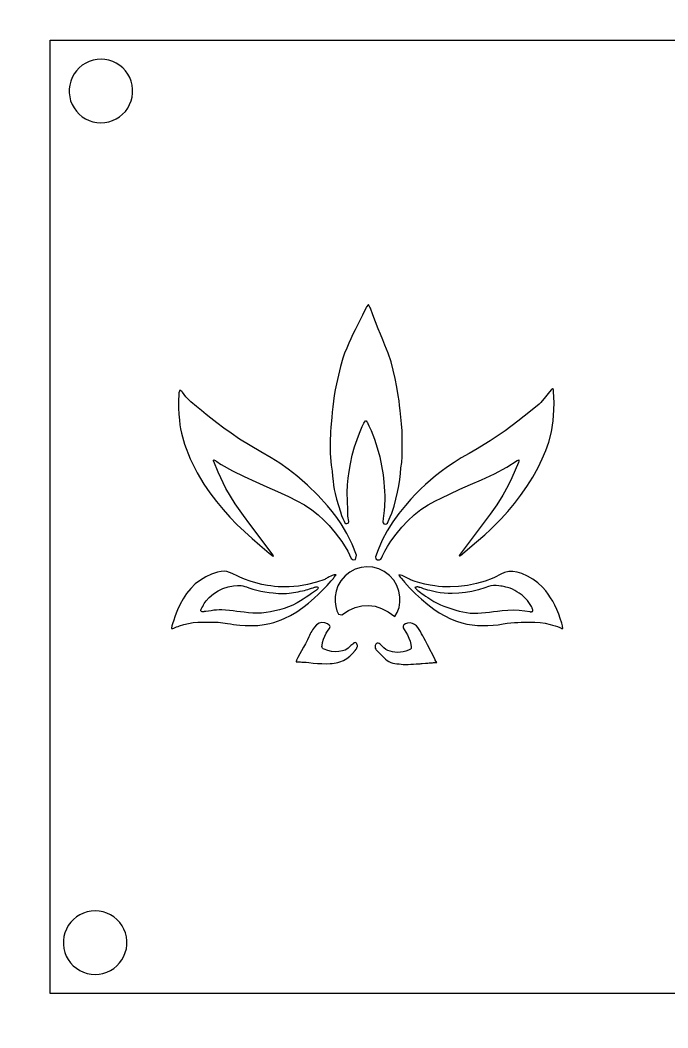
# Model space of a CAD drawing. Header units: inches. Extents: x 236662 to 497023, y -248575 to 81795.
# Drawn here: x 295424.9 to 295628.6, y -98542.1 to -98224.9 of the extents above; entities that cross this region are included whole.
import ezdxf

# ---------------------------------------------------------------- set-up
doc = ezdxf.new("R2010")
doc.units = ezdxf.units.IN
doc.header["$LTSCALE"] = 10
doc.header["$MEASUREMENT"] = 0
doc.layers.add('02. HP_BE TONG', color=1, linetype='Continuous', lineweight=35)
doc.layers.add('06. HP_THAY 1', color=134, linetype='Continuous', lineweight=15)
doc.layers.add('08. HP_DIM', color=118, linetype='Continuous')
doc.styles.add('text2', font='VHELVCN.TTF')
doc.dimstyles.new('AL-100', dxfattribs={"dimtxt": 220, "dimasz": 150, "dimexe": 150, "dimexo": 150, "dimgap": 80, "dimtad": 1, "dimdec": 0, "dimzin": 9, "dimtxsty": 'text2', "dimblk": 'ARCHTICK', "dimcen": 1, "dimdle": 150, "dimclrd": 256, "dimclre": 256, "dimclrt": 7, "dimadec": 0, "dimazin": 0, "dimtfac": 1, "dimtdec": 0, "dimtix": 1, "dimtmove": 2, "dimatfit": 3, "dimldrblk": 'ARCHTICK', "dimfxl": 1, "dimtolj": 1, "dimtzin": 0, "dimlwd": -1, "dimlwe": -1, "dimarcsym": 0})

# ---------------------------------------------------------------- blocks, each defined once
blk = doc.blocks.new('KHUNG TEN A-3')
at = {"layer": '02. HP_BE TONG', "color": 1, "const_width": 0.5}
blk.add_lwpolyline([(15, 5), (415, 5), (415, 292), (15, 292)], close=True, dxfattribs=at)
at = {"layer": '06. HP_THAY 1'}
blk.add_lwpolyline([(0, 297), (420, 297), (420, 0), (0, 0)], close=True, dxfattribs=at)
at = {"layer": 'Defpoints'}
blk.add_lwpolyline([(0, 0), (420, 0), (420, 297), (0, 297)], close=True, dxfattribs=at)
blk = doc.blocks.new('_ArchTick')
at = {"color": 0, "linetype": 'ByBlock', "const_width": 0.15}
blk.add_lwpolyline([(-0.5, -0.5), (0.5, 0.5)], dxfattribs=at)
blk = doc.blocks.new('*D258')
at = {"layer": '08. HP_DIM', "transparency": 16777216}
for p, q in [((296581.96, -100401.71), (296581.96, -97301.71)), ((294310.44, -97451.71), (296731.96, -97451.71)), ((296110.44, -100251.71), (296731.96, -100251.71))]:
    blk.add_line(p, q, dxfattribs=at)
at = {"layer": 'Defpoints', "color": 0, "transparency": 16777216}
for p in [(294160.44, -97451.71), (296581.96, -97451.71), (295960.44, -100251.71)]:
    blk.add_point(p, dxfattribs=at)
at = {"layer": '08. HP_DIM', "transparency": 16777216, "xscale": 150, "yscale": 150, "zscale": 150}
for p, rotation in [((296581.96, -97451.71), 90), ((296581.96, -100251.71), 270)]:
    blk.add_blockref('_ArchTick', p, dxfattribs=dict(at, rotation=rotation))
at = {"layer": '08. HP_DIM', "color": 7, "transparency": 16777216, "insert": (296389.61, -98851.71), "char_height": 220, "attachment_point": 5, "rotation": 90, "style": 'text2'}
blk.add_mtext('\\A1;2800', dxfattribs=at)

msp = doc.modelspace()

# ---------------------------------------------------------------- linework, layer by layer
at = {"layer": '06. HP_THAY 1'}
for p, q in [((295434.29, -98231.26), (295934.29, -98231.26)), ((295434.29, -98531.26), (295434.29, -98231.26)), ((295446.61, -98237.94), (295445.48, -98238.47)), ((295447.81, -98237.56), (295446.61, -98237.94)), ((295449.04, -98237.32), (295447.81, -98237.56)), ((295450.3, -98237.25), (295449.04, -98237.32)), ((295451.55, -98237.33), (295450.3, -98237.25)), ((295452.78, -98237.57), (295451.55, -98237.33)), ((295453.98, -98237.96), (295452.78, -98237.57)), ((295455.11, -98238.5), (295453.98, -98237.96)), ((295442.58, -98240.85), (295441.84, -98241.87)), ((295443.44, -98239.94), (295442.58, -98240.85)), ((295444.41, -98239.14), (295443.44, -98239.94)), ((295445.48, -98238.47), (295444.41, -98239.14)), ((295456.17, -98239.17), (295455.11, -98238.5)), ((295457.14, -98239.98), (295456.17, -98239.17)), ((295457.99, -98240.89), (295457.14, -98239.98)), ((295458.73, -98241.91), (295457.99, -98240.89)), ((295440.77, -98244.13), (295440.45, -98245.35)), ((295441.23, -98242.97), (295440.77, -98244.13)), ((295441.84, -98241.87), (295441.23, -98242.97)), ((295459.33, -98243.01), (295458.73, -98241.91)), ((295459.79, -98244.18), (295459.33, -98243.01)), ((295460.1, -98245.4), (295459.79, -98244.18)), ((295440.45, -98245.35), (295440.29, -98246.59)), ((295440.29, -98246.59), (295440.29, -98247.85)), ((295440.29, -98247.85), (295440.44, -98249.1)), ((295460.09, -98249.15), (295460.25, -98247.9)), ((295460.25, -98246.65), (295460.1, -98245.4)), ((295460.25, -98247.9), (295460.25, -98246.65)), ((295440.44, -98249.1), (295440.75, -98250.31)), ((295440.75, -98250.31), (295441.21, -98251.48)), ((295459.31, -98251.53), (295459.77, -98250.36)), ((295459.77, -98250.36), (295460.09, -98249.15)), ((295441.21, -98251.48), (295441.81, -98252.58)), ((295441.81, -98252.58), (295442.55, -98253.6)), ((295442.55, -98253.6), (295443.41, -98254.52)), ((295457.1, -98254.56), (295457.96, -98253.64)), ((295457.96, -98253.64), (295458.7, -98252.63)), ((295458.7, -98252.63), (295459.31, -98251.53)), ((295443.41, -98254.52), (295444.37, -98255.32)), ((295444.37, -98255.32), (295445.43, -98256)), ((295445.43, -98256), (295446.57, -98256.54)), ((295446.57, -98256.54), (295447.76, -98256.93)), ((295447.76, -98256.93), (295448.99, -98257.17)), ((295448.99, -98257.17), (295450.24, -98257.25)), ((295450.24, -98257.25), (295451.5, -98257.17)), ((295451.5, -98257.17), (295452.73, -98256.94)), ((295452.73, -98256.94), (295453.93, -98256.56)), ((295453.93, -98256.56), (295455.07, -98256.02)), ((295455.07, -98256.02), (295456.13, -98255.35)), ((295456.13, -98255.35), (295457.1, -98254.56)), ((295534.46, -98314.4), (295533.85, -98315.2)), ((295534.9, -98315.22), (295534.46, -98314.4)), ((295533.65, -98315.54), (295532.52, -98317.77)), ((295533.85, -98315.2), (295533.65, -98315.54)), ((295535.05, -98315.55), (295534.9, -98315.22)), ((295535.85, -98317.69), (295535.05, -98315.55)), ((295536.67, -98319.89), (295535.85, -98317.69)), ((295531.38, -98320.06), (295530.26, -98322.35)), ((295532.52, -98317.77), (295531.38, -98320.06)), ((295537.51, -98322.07), (295536.67, -98319.89)), ((295529.56, -98323.79), (295528.9, -98325.19)), ((295530.26, -98322.35), (295529.56, -98323.79)), ((295538.22, -98323.81), (295537.51, -98322.07)), ((295538.94, -98325.52), (295538.22, -98323.81)), ((295528.27, -98326.61), (295527.59, -98328.16)), ((295528.9, -98325.19), (295528.27, -98326.61)), ((295539.64, -98327.24), (295538.94, -98325.52)), ((295540.63, -98329.78), (295539.64, -98327.24)), ((295526.94, -98329.73), (295526.38, -98331.33)), ((295527.59, -98328.16), (295526.94, -98329.73)), ((295541.53, -98332.43), (295540.63, -98329.78)), ((295526.38, -98331.33), (295525.65, -98333.94)), ((295542.26, -98335.12), (295541.53, -98332.43)), ((295524.97, -98336.67), (295524.34, -98339.42)), ((295525.65, -98333.94), (295524.97, -98336.67)), ((295542.83, -98337.76), (295542.26, -98335.12)), ((295524.34, -98339.42), (295523.95, -98341.31)), ((295543.34, -98340.4), (295542.83, -98337.76)), ((295474.82, -98342.2), (295474.73, -98343.23)), ((295474.87, -98341.96), (295474.82, -98342.2)), ((295474.99, -98341.71), (295474.87, -98341.96)), ((295475.14, -98341.4), (295474.99, -98341.71)), ((295475.44, -98341.58), (295475.14, -98341.4)), ((295475.73, -98341.79), (295475.44, -98341.58)), ((295475.96, -98342.01), (295475.73, -98341.79)), ((295477.03, -98343.43), (295475.96, -98342.01)), ((295523.66, -98343.1), (295523.4, -98344.89)), ((295523.95, -98341.31), (295523.66, -98343.1)), ((295543.83, -98343.04), (295543.34, -98340.4)), ((295544.08, -98344.7), (295543.83, -98343.04)), ((295590.55, -98343), (295589.71, -98344.04)), ((295591.38, -98341.96), (295590.55, -98343)), ((295592, -98341.21), (295591.38, -98341.96)), ((295592.15, -98341.09), (295592, -98341.21)), ((295592.35, -98340.96), (295592.15, -98341.09)), ((295592.52, -98340.93), (295592.35, -98340.96)), ((295592.59, -98341.12), (295592.52, -98340.93)), ((295592.63, -98341.27), (295592.59, -98341.12)), ((295592.67, -98341.84), (295592.63, -98341.27)), ((295592.76, -98343.63), (295592.67, -98341.84)), ((295474.66, -98344.25), (295474.64, -98345.28)), ((295474.64, -98345.28), (295474.7, -98347.04)), ((295474.73, -98343.23), (295474.66, -98344.25)), ((295478.59, -98345.06), (295477.03, -98343.43)), ((295480.29, -98346.54), (295478.59, -98345.06)), ((295523.4, -98344.89), (295523.19, -98346.59)), ((295544.25, -98346.23), (295544.08, -98344.7)), ((295544.4, -98347.77), (295544.25, -98346.23)), ((295588.1, -98345.81), (295585.42, -98347.98)), ((295588.62, -98345.3), (295588.1, -98345.81)), ((295589.1, -98344.76), (295588.62, -98345.3)), ((295589.71, -98344.04), (295589.1, -98344.76)), ((295592.84, -98345.42), (295592.76, -98343.63)), ((295592.8, -98347.59), (295592.84, -98345.42)), ((295474.7, -98347.04), (295474.81, -98348.92)), ((295474.81, -98348.92), (295474.95, -98350.79)), ((295481.88, -98347.83), (295480.29, -98346.54)), ((295483.36, -98349.04), (295481.88, -98347.83)), ((295484.86, -98350.23), (295483.36, -98349.04)), ((295523.02, -98348.28), (295522.87, -98349.97)), ((295523.19, -98346.59), (295523.02, -98348.28)), ((295544.62, -98349.85), (295544.4, -98347.77)), ((295585.42, -98347.98), (295581.46, -98351.14)), ((295592.54, -98351.06), (295592.8, -98347.59)), ((295474.95, -98350.79), (295475.11, -98352.26)), ((295475.11, -98352.26), (295475.3, -98353.59)), ((295486.74, -98351.65), (295484.86, -98350.23)), ((295488.98, -98353.3), (295486.74, -98351.65)), ((295522.87, -98349.97), (295522.55, -98353.02)), ((295532.47, -98352.86), (295533.01, -98351.76)), ((295533.01, -98351.76), (295533.23, -98351.43)), ((295533.23, -98351.43), (295533.49, -98351.05)), ((295533.49, -98351.05), (295533.76, -98351.03)), ((295533.76, -98351.03), (295533.97, -98351.34)), ((295533.97, -98351.34), (295534.14, -98351.6)), ((295534.14, -98351.6), (295534.29, -98351.9)), ((295534.29, -98351.9), (295534.59, -98352.63)), ((295544.85, -98352.02), (295544.62, -98349.85)), ((295545.01, -98354.19), (295544.85, -98352.02)), ((295581.46, -98351.14), (295577.4, -98354.17)), ((295592.02, -98354.49), (295592.54, -98351.06)), ((295475.3, -98353.59), (295475.57, -98354.91)), ((295475.57, -98354.91), (295476.57, -98358.36)), ((295491.25, -98354.93), (295488.98, -98353.3)), ((295493.87, -98356.78), (295491.25, -98354.93)), ((295522.46, -98354.52), (295522.42, -98357.74)), ((295522.55, -98353.02), (295522.46, -98354.52)), ((295530.84, -98356.91), (295531.61, -98354.87)), ((295531.61, -98354.87), (295532.47, -98352.86)), ((295534.59, -98352.63), (295535.27, -98354.05)), ((295535.27, -98354.05), (295536.34, -98356.76)), ((295545.08, -98356.81), (295545.01, -98354.19)), ((295577.4, -98354.17), (295574.61, -98356.07)), ((295591.16, -98357.73), (295592.02, -98354.49)), ((295476.57, -98358.36), (295478.35, -98362.95)), ((295497.19, -98358.85), (295493.87, -98356.78)), ((295500.58, -98360.79), (295497.19, -98358.85)), ((295522.42, -98357.74), (295522.44, -98361.34)), ((295530.05, -98359.22), (295530.84, -98356.91)), ((295536.34, -98356.76), (295537.22, -98359.54)), ((295545.08, -98359.52), (295545.08, -98356.81)), ((295570.84, -98358.5), (295568.61, -98359.84)), ((295572.73, -98357.3), (295570.84, -98358.5)), ((295574.61, -98356.07), (295572.73, -98357.3)), ((295590.19, -98360.41), (295591.16, -98357.73)), ((295503.82, -98362.65), (295500.58, -98360.79)), ((295522.44, -98361.34), (295522.72, -98364.94)), ((295528.75, -98364.52), (295529.31, -98361.85)), ((295529.31, -98361.85), (295530.05, -98359.22)), ((295537.22, -98359.54), (295537.98, -98362.35)), ((295545.02, -98362.23), (295545.08, -98359.52)), ((295566.11, -98361.27), (295563.63, -98362.72)), ((295568.61, -98359.84), (295566.11, -98361.27)), ((295589.09, -98363.04), (295590.19, -98360.41)), ((295478.35, -98362.95), (295480.54, -98367.36)), ((295485.71, -98363.45), (295485.77, -98363.26)), ((295485.73, -98363.68), (295485.71, -98363.45)), ((295485.76, -98363.88), (295485.73, -98363.68)), ((295487.11, -98367.22), (295485.76, -98363.88)), ((295485.77, -98363.26), (295486.05, -98363.42)), ((295486.05, -98363.42), (295486.28, -98363.54)), ((295486.28, -98363.54), (295486.51, -98363.68)), ((295486.51, -98363.68), (295487.05, -98364.04)), ((295487.05, -98364.04), (295487.59, -98364.41)), ((295487.59, -98364.41), (295488.13, -98364.76)), ((295488.13, -98364.76), (295491.66, -98366.77)), ((295506.54, -98364.39), (295503.82, -98362.65)), ((295509.17, -98366.26), (295506.54, -98364.39)), ((295522.72, -98364.94), (295522.99, -98366.9)), ((295528.39, -98366.97), (295528.75, -98364.52)), ((295537.98, -98362.35), (295538.57, -98365.2)), ((295538.57, -98365.2), (295539.02, -98368.08)), ((295544.67, -98365.85), (295544.9, -98364.13)), ((295544.9, -98364.13), (295545.02, -98362.23)), ((295561.39, -98364.12), (295559.35, -98365.5)), ((295563.63, -98362.72), (295561.39, -98364.12)), ((295578.01, -98365.58), (295581.17, -98363.55)), ((295581.61, -98364.14), (295580.59, -98366.54)), ((295581.17, -98363.55), (295581.34, -98363.47)), ((295581.34, -98363.47), (295581.56, -98363.4)), ((295581.56, -98363.4), (295581.78, -98363.36)), ((295581.76, -98363.75), (295581.61, -98364.14)), ((295581.77, -98363.58), (295581.76, -98363.75)), ((295581.78, -98363.36), (295581.77, -98363.58)), ((295587.82, -98365.72), (295589.09, -98363.04)), ((295480.54, -98367.36), (295482.68, -98370.93)), ((295489.58, -98372.28), (295487.11, -98367.22)), ((295491.66, -98366.77), (295495.29, -98368.57)), ((295511.87, -98368.32), (295509.17, -98366.26)), ((295515.31, -98371.26), (295511.87, -98368.32)), ((295522.99, -98366.9), (295523.15, -98368.43)), ((295523.15, -98368.43), (295523.3, -98369.97)), ((295528.1, -98369.06), (295528.39, -98366.97)), ((295539.02, -98368.08), (295539.29, -98370.36)), ((295544.31, -98369.53), (295544.49, -98367.57)), ((295544.49, -98367.57), (295544.67, -98365.85)), ((295555.55, -98368.33), (295553.93, -98369.69)), ((295557.36, -98366.94), (295555.55, -98368.33)), ((295559.35, -98365.5), (295557.36, -98366.94)), ((295569.99, -98369.58), (295574.06, -98367.69)), ((295574.06, -98367.69), (295578.01, -98365.58)), ((295580.59, -98366.54), (295579.55, -98368.93)), ((295586.15, -98368.78), (295587.82, -98365.72)), ((295482.68, -98370.93), (295484.56, -98373.7)), ((295495.29, -98368.57), (295498.98, -98370.25)), ((295498.98, -98370.25), (295502.43, -98371.78)), ((295518.55, -98374.41), (295515.31, -98371.26)), ((295523.3, -98369.97), (295523.49, -98371.31)), ((295523.49, -98371.31), (295523.69, -98372.6)), ((295527.79, -98373.56), (295527.87, -98371.18)), ((295527.87, -98371.18), (295528.1, -98369.06)), ((295539.29, -98370.36), (295539.42, -98371.77)), ((295543.55, -98373.51), (295543.96, -98371.52)), ((295543.96, -98371.52), (295544.31, -98369.53)), ((295552.35, -98371.11), (295550.79, -98372.57)), ((295553.93, -98369.69), (295552.35, -98371.11)), ((295563.22, -98372.58), (295566.52, -98371.1)), ((295566.52, -98371.1), (295569.99, -98369.58)), ((295578.4, -98371.36), (295576.69, -98374.47)), ((295579.55, -98368.93), (295578.4, -98371.36)), ((295584.29, -98371.73), (295586.15, -98368.78)), ((295484.56, -98373.7), (295486.59, -98376.37)), ((295492.49, -98377.11), (295489.58, -98372.28)), ((295502.43, -98371.78), (295505.84, -98373.31)), ((295505.84, -98373.31), (295509.23, -98374.86)), ((295521.56, -98377.79), (295518.55, -98374.41)), ((295523.69, -98372.6), (295523.96, -98373.87)), ((295523.96, -98373.87), (295524.43, -98375.67)), ((295527.83, -98376.31), (295527.79, -98373.56)), ((295539.42, -98371.77), (295539.51, -98373.19)), ((295539.51, -98373.19), (295539.56, -98374.59)), ((295539.56, -98374.59), (295539.54, -98375.96)), ((295543.1, -98375.69), (295543.55, -98373.51)), ((295549.25, -98374.08), (295547.77, -98375.64)), ((295550.79, -98372.57), (295549.25, -98374.08)), ((295557.52, -98375.26), (295559.95, -98374.09)), ((295559.95, -98374.09), (295563.22, -98372.58)), ((295576.69, -98374.47), (295574.78, -98377.47)), ((295580.34, -98377.1), (295582.31, -98374.55)), ((295582.31, -98374.55), (295584.29, -98371.73)), ((295486.59, -98376.37), (295488.71, -98378.91)), ((295495.11, -98380.83), (295492.49, -98377.11)), ((295509.23, -98374.86), (295511.94, -98376.16)), ((295511.94, -98376.16), (295514.35, -98377.5)), ((295514.35, -98377.5), (295516.65, -98379.03)), ((295523.05, -98379.61), (295521.56, -98377.79)), ((295524.43, -98375.67), (295525, -98377.66)), ((295525, -98377.66), (295525.6, -98379.63)), ((295527.92, -98379.06), (295527.83, -98376.31)), ((295539.49, -98377.32), (295539.46, -98378.26)), ((295539.54, -98375.96), (295539.49, -98377.32)), ((295541.76, -98380.1), (295542.51, -98377.92)), ((295542.51, -98377.92), (295543.1, -98375.69)), ((295546.04, -98377.67), (295543.99, -98380.21)), ((295547.77, -98375.64), (295546.04, -98377.67)), ((295550.96, -98378.93), (295553.23, -98377.52)), ((295553.23, -98377.52), (295555.36, -98376.36)), ((295555.36, -98376.36), (295557.52, -98375.26)), ((295574.78, -98377.47), (295572.72, -98380.4)), ((295578.26, -98379.56), (295580.34, -98377.1)), ((295488.71, -98378.91), (295490.84, -98381.34)), ((295497.15, -98383.6), (295495.11, -98380.83)), ((295516.65, -98379.03), (295518.64, -98380.63)), ((295518.64, -98380.63), (295520.41, -98382.26)), ((295524.49, -98381.47), (295523.05, -98379.61)), ((295525.6, -98379.63), (295526, -98380.83)), ((295526, -98380.83), (295526.38, -98381.73)), ((295527.98, -98381.02), (295527.92, -98379.06)), ((295528.06, -98381.61), (295527.98, -98381.02)), ((295539.35, -98379.26), (295539.09, -98381.79)), ((295539.41, -98378.68), (295539.35, -98379.26)), ((295539.44, -98378.47), (295539.41, -98378.68)), ((295539.46, -98378.26), (295539.44, -98378.47)), ((295541.31, -98381.21), (295541.76, -98380.1)), ((295543.99, -98380.21), (295542.06, -98382.86)), ((295546.8, -98382.54), (295548.81, -98380.64)), ((295548.81, -98380.64), (295550.96, -98378.93)), ((295572.72, -98380.4), (295570.25, -98383.75)), ((295576.15, -98381.85), (295578.26, -98379.56)), ((295490.84, -98381.34), (295493.07, -98383.69)), ((295493.07, -98383.69), (295495.43, -98385.91)), ((295500.96, -98388.69), (295497.15, -98383.6)), ((295520.41, -98382.26), (295522.08, -98383.99)), ((295522.08, -98383.99), (295524, -98386.25)), ((295525.83, -98383.4), (295524.49, -98381.47)), ((295527.66, -98386.48), (295525.83, -98383.4)), ((295526.38, -98381.73), (295526.77, -98382.62)), ((295526.77, -98382.62), (295527.03, -98383.13)), ((295527.03, -98383.13), (295527.33, -98383.3)), ((295527.33, -98383.3), (295527.68, -98383.32)), ((295527.68, -98383.32), (295528.02, -98383.23)), ((295528.02, -98383.23), (295528.19, -98383.01)), ((295528.16, -98382.21), (295528.06, -98381.61)), ((295528.22, -98382.71), (295528.16, -98382.21)), ((295528.19, -98383.01), (295528.22, -98382.71)), ((295539.09, -98381.79), (295538.99, -98382.78)), ((295538.99, -98382.78), (295539.06, -98383.16)), ((295539.06, -98383.16), (295539.3, -98383.41)), ((295539.3, -98383.41), (295539.73, -98383.53)), ((295539.73, -98383.53), (295540.12, -98383.48)), ((295540.12, -98383.48), (295540.42, -98383.24)), ((295542.06, -98382.86), (295540.32, -98385.66)), ((295540.42, -98383.24), (295540.68, -98382.73)), ((295540.68, -98382.73), (295540.99, -98381.97)), ((295540.99, -98381.97), (295541.31, -98381.21)), ((295544.9, -98384.55), (295546.8, -98382.54)), ((295570.25, -98383.75), (295562.94, -98393.42)), ((295572.83, -98385.22), (295574.51, -98383.55)), ((295574.51, -98383.55), (295576.15, -98381.85)), ((295495.43, -98385.91), (295497.85, -98388.05)), ((295524, -98386.25), (295526.1, -98389.04)), ((295529.35, -98389.83), (295527.66, -98386.48)), ((295540.32, -98385.66), (295538.77, -98388.58)), ((295541.5, -98388.89), (295543.13, -98386.68)), ((295543.13, -98386.68), (295544.9, -98384.55)), ((295568.46, -98389.12), (295571.03, -98386.89)), ((295571.03, -98386.89), (295572.83, -98385.22)), ((295497.85, -98388.05), (295500.29, -98390.17)), ((295500.29, -98390.17), (295502.51, -98392.09)), ((295504.34, -98393.18), (295500.96, -98388.69)), ((295526.1, -98389.04), (295527.91, -98392.02)), ((295530.69, -98393.34), (295529.35, -98389.83)), ((295538.77, -98388.58), (295537.44, -98391.59)), ((295539.63, -98392.05), (295540.41, -98390.58)), ((295540.41, -98390.58), (295541.5, -98388.89)), ((295563.41, -98393.37), (295568.46, -98389.12)), ((295502.51, -98392.09), (295503.16, -98392.63)), ((295503.16, -98392.63), (295504.49, -98393.67)), ((295504.43, -98393.31), (295504.34, -98393.18)), ((295504.51, -98393.45), (295504.43, -98393.31)), ((295504.49, -98393.67), (295504.58, -98393.58)), ((295504.58, -98393.58), (295504.51, -98393.45)), ((295527.91, -98392.02), (295529.03, -98394.31)), ((295530.38, -98394.67), (295530.69, -98393.34)), ((295537.44, -98391.59), (295536.66, -98393.82)), ((295536.66, -98393.82), (295536.72, -98394.44)), ((295538.51, -98394.29), (295538.89, -98393.55)), ((295538.89, -98393.55), (295539.63, -98392.05)), ((295562.94, -98393.42), (295563.1, -98393.55)), ((295563.1, -98393.55), (295563.2, -98393.5)), ((295563.2, -98393.5), (295563.31, -98393.44)), ((295563.31, -98393.44), (295563.41, -98393.37)), ((295529.03, -98394.31), (295529.63, -98394.75)), ((295529.63, -98394.75), (295530.38, -98394.67)), ((295533.96, -98397.01), (295532.1, -98397.21)), ((295535.84, -98397.14), (295533.96, -98397.01)), ((295536.72, -98394.44), (295537.23, -98394.73)), ((295537.23, -98394.73), (295537.96, -98394.75)), ((295537.96, -98394.75), (295538.29, -98394.58)), ((295538.29, -98394.58), (295538.51, -98394.29)), ((295483.25, -98400.09), (295481.55, -98401.13)), ((295485.07, -98399.25), (295483.25, -98400.09)), ((295486.99, -98398.62), (295485.07, -98399.25)), ((295488.1, -98398.4), (295486.99, -98398.62)), ((295489, -98398.38), (295488.1, -98398.4)), ((295489.89, -98398.5), (295489, -98398.38)), ((295490.76, -98398.75), (295489.89, -98398.5)), ((295491.55, -98399.07), (295490.76, -98398.75)), ((295492.15, -98399.36), (295491.55, -98399.07)), ((295492.75, -98399.65), (295492.15, -98399.36)), ((295493.34, -98399.95), (295492.75, -98399.65)), ((295493.94, -98400.24), (295493.34, -98399.95)), ((295522.1, -98400.12), (295521.74, -98400.33)), ((295522.57, -98399.88), (295522.1, -98400.12)), ((295523.07, -98399.69), (295522.57, -98399.88)), ((295523.62, -98399.55), (295523.07, -98399.69)), ((295523.58, -98400.37), (295523.79, -98400.11)), ((295524.25, -98399.49), (295523.62, -98399.55)), ((295523.79, -98400.11), (295524.01, -98399.81)), ((295524.01, -98399.81), (295524.25, -98399.49)), ((295527.06, -98399.85), (295525.76, -98401.36)), ((295528.59, -98398.64), (295527.06, -98399.85)), ((295530.29, -98397.76), (295528.59, -98398.64)), ((295532.1, -98397.21), (295530.29, -98397.76)), ((295537.68, -98397.63), (295535.84, -98397.14)), ((295539.43, -98398.47), (295537.68, -98397.63)), ((295541.05, -98399.69), (295539.43, -98398.47)), ((295542.42, -98401.22), (295541.05, -98399.69)), ((295543.96, -98399.51), (295544.05, -98399.66)), ((295544.52, -98399.56), (295543.96, -98399.51)), ((295544.05, -98399.66), (295544.11, -98399.78)), ((295544.11, -98399.78), (295544.17, -98399.88)), ((295544.17, -98399.88), (295544.22, -98399.97)), ((295544.22, -98399.97), (295544.41, -98400.19)), ((295545.02, -98399.69), (295544.52, -98399.56)), ((295545.48, -98399.88), (295545.02, -98399.69)), ((295545.92, -98400.1), (295545.48, -98399.88)), ((295546.3, -98400.31), (295545.92, -98400.1)), ((295574.73, -98399.98), (295574.04, -98400.31)), ((295575.42, -98399.64), (295574.73, -98399.98)), ((295576.1, -98399.3), (295575.42, -98399.64)), ((295577.24, -98398.78), (295576.1, -98399.3)), ((295578.56, -98398.47), (295577.24, -98398.78)), ((295579.89, -98398.43), (295578.56, -98398.47)), ((295581.23, -98398.64), (295579.89, -98398.43)), ((295582.66, -98399.1), (295581.23, -98398.64)), ((295584.46, -98399.89), (295582.66, -98399.1)), ((295586.14, -98400.86), (295584.46, -98399.89)), ((295479.96, -98402.38), (295478.51, -98403.81)), ((295481.55, -98401.13), (295479.96, -98402.38)), ((295488.66, -98403.84), (295490.28, -98403.31)), ((295490.28, -98403.31), (295492, -98402.97)), ((295492, -98402.97), (295493.2, -98402.85)), ((295493.2, -98402.85), (295493.79, -98402.85)), ((295493.79, -98402.85), (295494.37, -98402.9)), ((295495.39, -98400.88), (295493.94, -98400.24)), ((295494.37, -98402.9), (295494.95, -98402.99)), ((295494.95, -98402.99), (295495.51, -98403.13)), ((295497.18, -98401.53), (295495.39, -98400.88)), ((295495.51, -98403.13), (295496.08, -98403.3)), ((295496.08, -98403.3), (295496.8, -98403.56)), ((295499.01, -98402.06), (295497.18, -98401.53)), ((295500.88, -98402.5), (295499.01, -98402.06)), ((295502.63, -98402.83), (295500.88, -98402.5)), ((295503.77, -98403.01), (295502.63, -98402.83)), ((295504.91, -98403.14), (295503.77, -98403.01)), ((295506.05, -98403.24), (295504.91, -98403.14)), ((295507.19, -98403.29), (295506.05, -98403.24)), ((295509.48, -98403.27), (295507.19, -98403.29)), ((295512.41, -98403.04), (295509.48, -98403.27)), ((295515.29, -98402.55), (295512.41, -98403.04)), ((295518.13, -98401.82), (295515.29, -98402.55)), ((295517.48, -98403.42), (295517.67, -98403.36)), ((295517.67, -98403.36), (295517.87, -98403.31)), ((295517.87, -98403.31), (295518.08, -98403.29)), ((295518.08, -98403.29), (295518.3, -98403.32)), ((295520.7, -98400.93), (295518.13, -98401.82)), ((295518.3, -98403.32), (295518.53, -98403.41)), ((295520.09, -98404.22), (295521.42, -98402.84)), ((295520.97, -98400.8), (295520.7, -98400.93)), ((295521.23, -98400.65), (295520.97, -98400.8)), ((295521.49, -98400.49), (295521.23, -98400.65)), ((295521.42, -98402.84), (295522.71, -98401.42)), ((295521.74, -98400.33), (295521.49, -98400.49)), ((295522.71, -98401.42), (295523.39, -98400.62)), ((295523.39, -98400.62), (295523.58, -98400.37)), ((295524.83, -98402.99), (295524.24, -98404.67)), ((295525.76, -98401.36), (295524.83, -98402.99)), ((295543.41, -98402.88), (295542.42, -98401.22)), ((295544.04, -98404.63), (295543.41, -98402.88)), ((295544.41, -98400.19), (295544.75, -98400.59)), ((295544.75, -98400.59), (295545.44, -98401.38)), ((295545.44, -98401.38), (295545.78, -98401.78)), ((295545.78, -98401.78), (295547.39, -98403.58)), ((295546.97, -98400.69), (295546.3, -98400.31)), ((295547.3, -98400.87), (295546.97, -98400.69)), ((295547.65, -98401.03), (295547.3, -98400.87)), ((295549.08, -98401.56), (295547.65, -98401.03)), ((295550.63, -98402.04), (295549.08, -98401.56)), ((295549.54, -98403.33), (295549.39, -98403.37)), ((295549.68, -98403.3), (295549.54, -98403.33)), ((295549.8, -98403.3), (295549.68, -98403.3)), ((295549.97, -98403.32), (295549.8, -98403.3)), ((295550.16, -98403.35), (295549.97, -98403.32)), ((295550.34, -98403.4), (295550.16, -98403.35)), ((295552.21, -98402.44), (295550.63, -98402.04)), ((295553.81, -98402.76), (295552.21, -98402.44)), ((295555.28, -98402.98), (295553.81, -98402.76)), ((295556.5, -98403.12), (295555.28, -98402.98)), ((295557.73, -98403.23), (295556.5, -98403.12)), ((295558.95, -98403.29), (295557.73, -98403.23)), ((295560.18, -98403.3), (295558.95, -98403.29)), ((295562.76, -98403.17), (295560.18, -98403.3)), ((295565.61, -98402.83), (295562.76, -98403.17)), ((295568.42, -98402.26), (295565.61, -98402.83)), ((295571.18, -98401.46), (295568.42, -98402.26)), ((295572.18, -98403.17), (295571.02, -98403.6)), ((295573.34, -98400.62), (295571.18, -98401.46)), ((295572.98, -98402.97), (295572.18, -98403.17)), ((295573.78, -98402.86), (295572.98, -98402.97)), ((295574.04, -98400.31), (295573.34, -98400.62)), ((295574.59, -98402.84), (295573.78, -98402.86)), ((295575.41, -98402.91), (295574.59, -98402.84)), ((295576.06, -98403.03), (295575.41, -98402.91)), ((295576.47, -98403.11), (295576.06, -98403.03)), ((295576.88, -98403.2), (295576.47, -98403.11)), ((295577.29, -98403.29), (295576.88, -98403.2)), ((295577.7, -98403.37), (295577.29, -98403.29)), ((295587.72, -98402), (295586.14, -98400.86)), ((295589.16, -98403.34), (295587.72, -98402)), ((295590.2, -98404.52), (295589.16, -98403.34)), ((295477.24, -98405.36), (295476.13, -98407.01)), ((295478.51, -98403.81), (295477.24, -98405.36)), ((295484.37, -98406.61), (295485.7, -98405.49)), ((295485.7, -98405.49), (295487.13, -98404.57)), ((295487.13, -98404.57), (295488.66, -98403.84)), ((295496.8, -98403.56), (295498.05, -98403.98)), ((295498.05, -98403.98), (295499.31, -98404.34)), ((295499.31, -98404.34), (295500.58, -98404.63)), ((295500.58, -98404.63), (295501.86, -98404.87)), ((295501.86, -98404.87), (295503.15, -98405.06)), ((295503.15, -98405.06), (295504.46, -98405.21)), ((295504.46, -98405.21), (295505.29, -98405.28)), ((295505.29, -98405.28), (295506.13, -98405.34)), ((295506.13, -98405.34), (295506.97, -98405.38)), ((295506.97, -98405.38), (295507.8, -98405.39)), ((295507.8, -98405.39), (295508.64, -98405.36)), ((295508.64, -98405.36), (295509.48, -98405.28)), ((295509.48, -98405.28), (295510.21, -98405.17)), ((295510.21, -98405.17), (295510.9, -98405.06)), ((295510.9, -98405.06), (295511.6, -98404.95)), ((295511.6, -98404.95), (295512.29, -98404.82)), ((295512.29, -98404.82), (295512.98, -98404.69)), ((295512.98, -98404.69), (295513.67, -98404.54)), ((295513.67, -98404.54), (295514.29, -98404.39)), ((295514.29, -98404.39), (295514.84, -98404.24)), ((295515.67, -98405.96), (295514.8, -98406.54)), ((295514.84, -98404.24), (295515.39, -98404.08)), ((295515.39, -98404.08), (295515.93, -98403.91)), ((295516.53, -98405.38), (295515.67, -98405.96)), ((295515.93, -98403.91), (295516.48, -98403.73)), ((295516.48, -98403.73), (295517.02, -98403.55)), ((295518.07, -98404.33), (295516.53, -98405.38)), ((295517.02, -98403.55), (295517.48, -98403.42)), ((295517.32, -98406.88), (295518.72, -98405.57)), ((295518.19, -98404.23), (295518.07, -98404.33)), ((295518.19, -98404.23), (295518.3, -98404.12)), ((295518.41, -98404), (295518.3, -98404.12)), ((295518.52, -98403.87), (295518.41, -98404)), ((295518.64, -98403.73), (295518.52, -98403.87)), ((295518.53, -98403.41), (295518.77, -98403.59)), ((295518.77, -98403.59), (295518.64, -98403.73)), ((295518.72, -98405.57), (295520.09, -98404.22)), ((295523.95, -98406.36), (295523.93, -98407.97)), ((295524.24, -98404.67), (295523.95, -98406.36)), ((295544.35, -98406.41), (295544.04, -98404.63)), ((295544.34, -98408.15), (295544.35, -98406.41)), ((295547.39, -98403.58), (295549.22, -98405.44)), ((295549.39, -98403.37), (295548.98, -98403.47)), ((295548.98, -98403.47), (295549.21, -98403.7)), ((295549.21, -98403.7), (295549.41, -98403.9)), ((295549.22, -98405.44), (295551.13, -98407.19)), ((295549.41, -98403.9), (295549.59, -98404.08)), ((295549.59, -98404.08), (295549.76, -98404.24)), ((295549.76, -98404.24), (295549.93, -98404.38)), ((295549.93, -98404.38), (295550.84, -98405.07)), ((295550.53, -98403.45), (295550.34, -98403.4)), ((295550.71, -98403.51), (295550.53, -98403.45)), ((295551.12, -98403.64), (295550.71, -98403.51)), ((295550.84, -98405.07), (295551.34, -98405.45)), ((295551.79, -98403.86), (295551.12, -98403.64)), ((295551.34, -98405.45), (295551.85, -98405.81)), ((295552.45, -98404.07), (295551.79, -98403.86)), ((295551.85, -98405.81), (295552.37, -98406.17)), ((295552.37, -98406.17), (295553.11, -98406.64)), ((295553.11, -98404.29), (295552.45, -98404.07)), ((295553.78, -98404.48), (295553.11, -98404.29)), ((295554.57, -98404.67), (295553.78, -98404.48)), ((295555.8, -98404.93), (295554.57, -98404.67)), ((295557.04, -98405.14), (295555.8, -98404.93)), ((295558.28, -98405.29), (295557.04, -98405.14)), ((295559.53, -98405.37), (295558.28, -98405.29)), ((295560.79, -98405.37), (295559.53, -98405.37)), ((295562.85, -98405.26), (295560.79, -98405.37)), ((295564.93, -98405.04), (295562.85, -98405.26)), ((295566.98, -98404.71), (295564.93, -98405.04)), ((295569.02, -98404.23), (295566.98, -98404.71)), ((295571.02, -98403.6), (295569.02, -98404.23)), ((295578.18, -98403.46), (295577.7, -98403.37)), ((295578.98, -98403.69), (295578.18, -98403.46)), ((295579.74, -98404), (295578.98, -98403.69)), ((295580.46, -98404.38), (295579.74, -98404)), ((295581.15, -98404.81), (295580.46, -98404.38)), ((295581.83, -98405.27), (295581.15, -98404.81)), ((295582.75, -98405.94), (295581.83, -98405.27)), ((295583.63, -98406.71), (295582.75, -98405.94)), ((295590.99, -98405.59), (295590.2, -98404.52)), ((295591.73, -98406.7), (295590.99, -98405.59)), ((295475.17, -98408.75), (295474.36, -98410.5)), ((295476.13, -98407.01), (295475.17, -98408.75)), ((295482.06, -98409.88), (295482.29, -98409.42)), ((295482.29, -98409.42), (295482.53, -98408.96)), ((295482.53, -98408.96), (295482.79, -98408.51)), ((295482.79, -98408.51), (295483.07, -98408.09)), ((295483.07, -98408.09), (295483.37, -98407.68)), ((295483.37, -98407.68), (295484.37, -98406.61)), ((295509.28, -98409.59), (295507.89, -98410.07)), ((295510.64, -98409.02), (295509.28, -98409.59)), ((295511.97, -98408.34), (295510.64, -98409.02)), ((295513.05, -98407.68), (295511.97, -98408.34)), ((295513.93, -98407.12), (295513.05, -98407.68)), ((295513.78, -98409.83), (295515.6, -98408.39)), ((295514.8, -98406.54), (295513.93, -98407.12)), ((295515.6, -98408.39), (295517.32, -98406.88)), ((295523.93, -98407.97), (295524.13, -98409.47)), ((295524.13, -98409.47), (295524.52, -98410.78)), ((295530.23, -98409.77), (295532.32, -98409.23)), ((295532.32, -98409.23), (295534.41, -98409.1)), ((295534.41, -98409.1), (295536.5, -98409.37)), ((295536.5, -98409.37), (295538.58, -98410.05)), ((295544.06, -98409.81), (295544.34, -98408.15)), ((295551.13, -98407.19), (295553.13, -98408.86)), ((295553.11, -98406.64), (295554.08, -98407.26)), ((295553.13, -98408.86), (295555.04, -98410.32)), ((295554.08, -98407.26), (295555.05, -98407.88)), ((295555.05, -98407.88), (295556.05, -98408.45)), ((295556.05, -98408.45), (295557.08, -98408.96)), ((295557.08, -98408.96), (295558.13, -98409.37)), ((295558.13, -98409.37), (295559.08, -98409.7)), ((295584.42, -98407.55), (295583.63, -98406.71)), ((295585.12, -98408.48), (295584.42, -98407.55)), ((295585.71, -98409.5), (295585.12, -98408.48)), ((295585.9, -98409.92), (295585.71, -98409.5)), ((295592.41, -98407.84), (295591.73, -98406.7)), ((295593.06, -98409.03), (295592.41, -98407.84)), ((295593.72, -98410.42), (295593.06, -98409.03)), ((295473.54, -98412.7), (295473.17, -98413.81)), ((295473.93, -98411.59), (295473.54, -98412.7)), ((295474.36, -98410.5), (295473.93, -98411.59)), ((295481.74, -98410.59), (295481.83, -98410.34)), ((295481.74, -98410.8), (295481.74, -98410.59)), ((295481.81, -98410.97), (295481.74, -98410.8)), ((295481.95, -98411.09), (295481.81, -98410.97)), ((295481.83, -98410.34), (295482.06, -98409.88)), ((295482.15, -98411.15), (295481.95, -98411.09)), ((295482.41, -98411.16), (295482.15, -98411.15)), ((295482.53, -98411.14), (295482.41, -98411.16)), ((295482.58, -98411.13), (295482.53, -98411.14)), ((295482.64, -98411.11), (295482.58, -98411.13)), ((295482.7, -98411.09), (295482.64, -98411.11)), ((295482.75, -98411.07), (295482.7, -98411.09)), ((295482.81, -98411.06), (295482.75, -98411.07)), ((295483.25, -98411.01), (295482.81, -98411.06)), ((295484.09, -98410.9), (295483.25, -98411.01)), ((295484.92, -98410.78), (295484.09, -98410.9)), ((295485.75, -98410.67), (295484.92, -98410.78)), ((295486.58, -98410.58), (295485.75, -98410.67)), ((295487.42, -98410.54), (295486.58, -98410.58)), ((295488.33, -98410.55), (295487.42, -98410.54)), ((295489.5, -98410.62), (295488.33, -98410.55)), ((295490.67, -98410.72), (295489.5, -98410.62)), ((295491.84, -98410.85), (295490.67, -98410.72)), ((295493.01, -98410.99), (295491.84, -98410.85)), ((295494.18, -98411.14), (295493.01, -98410.99)), ((295495.35, -98411.28), (295494.18, -98411.14)), ((295496.72, -98411.42), (295495.35, -98411.28)), ((295498.1, -98411.52), (295496.72, -98411.42)), ((295499.47, -98411.55), (295498.1, -98411.52)), ((295500.84, -98411.52), (295499.47, -98411.55)), ((295502.22, -98411.39), (295500.84, -98411.52)), ((295503.59, -98411.17), (295502.22, -98411.39)), ((295505.02, -98410.85), (295503.59, -98411.17)), ((295506.47, -98410.49), (295505.02, -98410.85)), ((295507.89, -98410.07), (295506.47, -98410.49)), ((295508.13, -98413.19), (295509.87, -98412.33)), ((295509.87, -98412.33), (295511.87, -98411.15)), ((295511.87, -98411.15), (295513.78, -98409.83)), ((295524.52, -98410.78), (295525.05, -98411.85)), ((295525.05, -98411.85), (295526.05, -98412.06)), ((295526.05, -98412.06), (295528.14, -98410.71)), ((295528.14, -98410.71), (295530.23, -98409.77)), ((295538.58, -98410.05), (295540.66, -98411.15)), ((295540.66, -98411.15), (295542.75, -98412.65)), ((295542.75, -98412.65), (295543.52, -98411.33)), ((295543.52, -98411.33), (295544.06, -98409.81)), ((295555.04, -98410.32), (295556.71, -98411.45)), ((295556.71, -98411.45), (295558.45, -98412.45)), ((295558.45, -98412.45), (295560.26, -98413.32)), ((295559.08, -98409.7), (295560.04, -98410.03)), ((295560.04, -98410.03), (295561, -98410.34)), ((295561, -98410.34), (295561.97, -98410.63)), ((295561.97, -98410.63), (295562.95, -98410.89)), ((295562.95, -98410.89), (295564.1, -98411.17)), ((295564.1, -98411.17), (295565.26, -98411.38)), ((295565.26, -98411.38), (295566.44, -98411.52)), ((295566.44, -98411.52), (295567.62, -98411.59)), ((295567.62, -98411.59), (295568.81, -98411.56)), ((295568.81, -98411.56), (295570.04, -98411.46)), ((295570.04, -98411.46), (295571.29, -98411.35)), ((295571.29, -98411.35), (295572.54, -98411.23)), ((295572.54, -98411.23), (295573.79, -98411.09)), ((295573.79, -98411.09), (295575.04, -98410.95)), ((295575.04, -98410.95), (295576.51, -98410.76)), ((295576.51, -98410.76), (295578.31, -98410.61)), ((295578.31, -98410.61), (295580.1, -98410.56)), ((295580.1, -98410.56), (295581.88, -98410.63)), ((295581.88, -98410.63), (295583.67, -98410.82)), ((295583.67, -98410.82), (295585.19, -98411.09)), ((295585.19, -98411.09), (295585.36, -98411.11)), ((295585.36, -98411.11), (295585.54, -98411.12)), ((295585.54, -98411.12), (295585.71, -98411.11)), ((295585.71, -98411.11), (295585.87, -98411.07)), ((295585.87, -98411.07), (295586, -98411)), ((295585.92, -98409.95), (295585.9, -98409.92)), ((295585.93, -98409.98), (295585.92, -98409.95)), ((295585.95, -98410.02), (295585.93, -98409.98)), ((295585.96, -98410.05), (295585.95, -98410.02)), ((295586, -98410.13), (295585.96, -98410.05)), ((295586.08, -98410.32), (295586, -98410.13)), ((295586, -98411), (295586.13, -98410.86)), ((295586.14, -98410.51), (295586.08, -98410.32)), ((295586.13, -98410.86), (295586.17, -98410.69)), ((295586.17, -98410.69), (295586.14, -98410.51)), ((295594.29, -98411.84), (295593.72, -98410.42)), ((295594.79, -98413.29), (295594.29, -98411.84)), ((295472.54, -98415.91), (295472.51, -98416.12)), ((295472.57, -98415.71), (295472.54, -98415.91)), ((295472.61, -98415.53), (295472.57, -98415.71)), ((295472.81, -98414.92), (295472.61, -98415.53)), ((295473.17, -98413.81), (295472.81, -98414.92)), ((295473.63, -98416.07), (295474.09, -98415.89)), ((295474.09, -98415.89), (295474.56, -98415.71)), ((295474.56, -98415.71), (295475.03, -98415.54)), ((295475.03, -98415.54), (295476.38, -98415.14)), ((295476.38, -98415.14), (295477.82, -98414.79)), ((295477.82, -98414.79), (295479.28, -98414.53)), ((295479.28, -98414.53), (295480.76, -98414.4)), ((295480.76, -98414.4), (295482.11, -98414.39)), ((295482.11, -98414.39), (295483.18, -98414.39)), ((295483.18, -98414.39), (295484.25, -98414.38)), ((295484.25, -98414.38), (295485.32, -98414.38)), ((295485.32, -98414.38), (295486.39, -98414.4)), ((295486.39, -98414.4), (295487.17, -98414.44)), ((295487.17, -98414.44), (295487.9, -98414.5)), ((295487.9, -98414.5), (295488.62, -98414.58)), ((295488.62, -98414.58), (295489.33, -98414.67)), ((295489.33, -98414.67), (295490.12, -98414.77)), ((295490.12, -98414.77), (295491.07, -98414.93)), ((295491.07, -98414.93), (295492.02, -98415.1)), ((295492.02, -98415.1), (295492.96, -98415.25)), ((295492.96, -98415.25), (295493.92, -98415.36)), ((295493.92, -98415.36), (295495.63, -98415.46)), ((295495.63, -98415.46), (295497.61, -98415.49)), ((295497.61, -98415.49), (295499.6, -98415.41)), ((295499.6, -98415.41), (295501.58, -98415.18)), ((295501.58, -98415.18), (295503.41, -98414.79)), ((295503.41, -98414.79), (295504.62, -98414.46)), ((295504.62, -98414.46), (295505.81, -98414.09)), ((295505.81, -98414.09), (295506.99, -98413.67)), ((295506.99, -98413.67), (295508.13, -98413.19)), ((295517.41, -98415.93), (295517.12, -98416.35)), ((295518.08, -98415.23), (295517.41, -98415.93)), ((295518.89, -98414.75), (295518.08, -98415.23)), ((295519.78, -98414.54), (295518.89, -98414.75)), ((295520.68, -98414.6), (295519.78, -98414.54)), ((295521.55, -98414.94), (295520.68, -98414.6)), ((295522.04, -98415.29), (295521.55, -98414.94)), ((295522.27, -98415.55), (295522.04, -98415.29)), ((295522.37, -98415.81), (295522.27, -98415.55)), ((295522.33, -98416.08), (295522.37, -98415.81)), ((295545.58, -98415.19), (295545.35, -98415.62)), ((295545.35, -98415.62), (295545.38, -98416.14)), ((295546.05, -98414.87), (295545.58, -98415.19)), ((295546.75, -98414.67), (295546.05, -98414.87)), ((295547.55, -98414.63), (295546.75, -98414.67)), ((295548.28, -98414.77), (295547.55, -98414.63)), ((295548.93, -98415.08), (295548.28, -98414.77)), ((295549.5, -98415.52), (295548.93, -98415.08)), ((295550, -98416.1), (295549.5, -98415.52)), ((295560.26, -98413.32), (295562.14, -98414.07)), ((295562.14, -98414.07), (295563.81, -98414.59)), ((295563.81, -98414.59), (295565.43, -98414.99)), ((295565.43, -98414.99), (295567.07, -98415.27)), ((295567.07, -98415.27), (295568.72, -98415.44)), ((295568.72, -98415.44), (295570.39, -98415.49)), ((295570.39, -98415.49), (295572.01, -98415.47)), ((295572.01, -98415.47), (295573.63, -98415.38)), ((295573.63, -98415.38), (295575.25, -98415.2)), ((295575.25, -98415.2), (295576.86, -98414.94)), ((295576.86, -98414.94), (295578.1, -98414.72)), ((295578.1, -98414.72), (295579.22, -98414.59)), ((295579.22, -98414.59), (295580.35, -98414.52)), ((295580.35, -98414.52), (295581.48, -98414.46)), ((295581.48, -98414.46), (295582.47, -98414.4)), ((295582.47, -98414.4), (295582.85, -98414.38)), ((295582.85, -98414.38), (295583.24, -98414.38)), ((295583.24, -98414.38), (295583.62, -98414.39)), ((295583.62, -98414.39), (295584.01, -98414.39)), ((295584.01, -98414.39), (295585.18, -98414.37)), ((295585.18, -98414.37), (295586.81, -98414.39)), ((295586.81, -98414.39), (295588.43, -98414.5)), ((295588.43, -98414.5), (295590.03, -98414.74)), ((295590.03, -98414.74), (295591.56, -98415.13)), ((295591.56, -98415.13), (295592.35, -98415.35)), ((295592.35, -98415.35), (295593.14, -98415.57)), ((295593.14, -98415.57), (295593.93, -98415.81)), ((295593.93, -98415.81), (295594.69, -98416.12)), ((295595.24, -98414.75), (295594.79, -98413.29)), ((295595.46, -98415.52), (295595.24, -98414.75)), ((295595.5, -98415.71), (295595.46, -98415.52)), ((295595.52, -98415.92), (295595.5, -98415.71)), ((295595.55, -98416.16), (295595.52, -98415.92)), ((295472.51, -98416.12), (295472.47, -98416.34)), ((295472.47, -98416.34), (295472.62, -98416.34)), ((295472.62, -98416.34), (295472.73, -98416.35)), ((295472.73, -98416.35), (295472.83, -98416.35)), ((295472.83, -98416.35), (295472.91, -98416.34)), ((295472.91, -98416.34), (295473.16, -98416.25)), ((295473.16, -98416.25), (295473.63, -98416.07)), ((295515.66, -98419), (295515.23, -98419.92)), ((295515.87, -98418.55), (295515.66, -98419)), ((295516.11, -98418.1), (295515.87, -98418.55)), ((295516.35, -98417.65), (295516.11, -98418.1)), ((295516.59, -98417.21), (295516.35, -98417.65)), ((295516.85, -98416.78), (295516.59, -98417.21)), ((295517.12, -98416.35), (295516.85, -98416.78)), ((295520.32, -98419.78), (295520.69, -98418.79)), ((295520.69, -98418.79), (295521.15, -98417.84)), ((295521.15, -98417.84), (295521.74, -98416.95)), ((295521.74, -98416.95), (295522.17, -98416.39)), ((295522.17, -98416.39), (295522.33, -98416.08)), ((295545.38, -98416.14), (295545.66, -98416.74)), ((295545.66, -98416.74), (295546.23, -98417.53)), ((295546.23, -98417.53), (295546.76, -98418.43)), ((295546.76, -98418.43), (295547.18, -98419.38)), ((295550.42, -98416.72), (295550, -98416.1)), ((295550.8, -98417.37), (295550.42, -98416.72)), ((295551.17, -98418.02), (295550.8, -98417.37)), ((295551.52, -98418.69), (295551.17, -98418.02)), ((295551.86, -98419.36), (295551.52, -98418.69)), ((295594.69, -98416.12), (295595.07, -98416.31)), ((295595.07, -98416.31), (295595.15, -98416.34)), ((295595.15, -98416.34), (295595.25, -98416.36)), ((295595.25, -98416.36), (295595.39, -98416.39)), ((295595.39, -98416.39), (295595.58, -98416.43)), ((295595.58, -98416.43), (295595.55, -98416.16)), ((295514.02, -98422.26), (295512.27, -98425.54)), ((295514.6, -98421.17), (295514.02, -98422.26)), ((295515.01, -98420.38), (295514.6, -98421.17)), ((295515.23, -98419.92), (295515.01, -98420.38)), ((295519.8, -98422.1), (295519.84, -98421.75)), ((295519.84, -98422.37), (295519.8, -98422.1)), ((295519.84, -98421.75), (295520.03, -98420.8)), ((295519.97, -98422.59), (295519.84, -98422.37)), ((295520.03, -98420.8), (295520.32, -98419.78)), ((295528.5, -98422.16), (295528.07, -98422.54)), ((295528.93, -98421.78), (295528.5, -98422.16)), ((295529.23, -98421.53), (295528.93, -98421.78)), ((295529.3, -98421.47), (295529.23, -98421.53)), ((295529.36, -98421.41), (295529.3, -98421.47)), ((295529.48, -98421.29), (295529.36, -98421.41)), ((295529.56, -98421.21), (295529.48, -98421.29)), ((295529.71, -98421.07), (295529.56, -98421.21)), ((295529.87, -98420.94), (295529.71, -98421.07)), ((295530.04, -98420.85), (295529.87, -98420.94)), ((295530.23, -98420.83), (295530.04, -98420.85)), ((295530.45, -98420.89), (295530.23, -98420.83)), ((295530.64, -98421.02), (295530.45, -98420.89)), ((295530.79, -98421.23), (295530.64, -98421.02)), ((295530.9, -98421.49), (295530.79, -98421.23)), ((295530.83, -98422.4), (295530.9, -98422.23)), ((295530.97, -98421.77), (295530.9, -98421.49)), ((295530.9, -98422.23), (295530.97, -98422.03)), ((295530.97, -98422.03), (295530.97, -98421.77)), ((295536.55, -98421.74), (295536.5, -98422.06)), ((295536.5, -98422.06), (295536.51, -98422.35)), ((295536.51, -98422.35), (295536.59, -98422.63)), ((295536.71, -98421.37), (295536.55, -98421.74)), ((295536.92, -98421.11), (295536.71, -98421.37)), ((295537.18, -98420.98), (295536.92, -98421.11)), ((295537.47, -98420.99), (295537.18, -98420.98)), ((295537.81, -98421.15), (295537.47, -98420.99)), ((295538.09, -98421.36), (295537.81, -98421.15)), ((295538.32, -98421.54), (295538.09, -98421.36)), ((295538.55, -98421.73), (295538.32, -98421.54)), ((295538.77, -98421.93), (295538.55, -98421.73)), ((295538.97, -98422.14), (295538.77, -98421.93)), ((295539.3, -98422.51), (295538.97, -98422.14)), ((295547.18, -98419.38), (295547.51, -98420.36)), ((295547.51, -98420.36), (295547.75, -98421.38)), ((295547.75, -98421.38), (295547.87, -98422.14)), ((295547.87, -98422.14), (295547.88, -98422.45)), ((295552.36, -98420.31), (295551.86, -98419.36)), ((295553, -98421.54), (295552.36, -98420.31)), ((295555.38, -98426.16), (295553, -98421.54)), ((295512.27, -98425.54), (295511.83, -98426.36)), ((295520.2, -98422.77), (295519.97, -98422.59)), ((295520.53, -98422.94), (295520.2, -98422.77)), ((295521.61, -98423.33), (295520.53, -98422.94)), ((295522.77, -98423.6), (295521.61, -98423.33)), ((295523.95, -98423.7), (295522.77, -98423.6)), ((295525.13, -98423.65), (295523.95, -98423.7)), ((295526.32, -98423.42), (295525.13, -98423.65)), ((295527.12, -98423.17), (295526.32, -98423.42)), ((295527.62, -98422.88), (295527.12, -98423.17)), ((295527.61, -98425.84), (295528.56, -98425.1)), ((295528.07, -98422.54), (295527.62, -98422.88)), ((295528.56, -98425.1), (295529.43, -98424.25)), ((295529.43, -98424.25), (295530.23, -98423.32)), ((295530.23, -98423.32), (295530.55, -98422.91)), ((295530.55, -98422.91), (295530.65, -98422.75)), ((295530.65, -98422.75), (295530.75, -98422.58)), ((295530.75, -98422.58), (295530.83, -98422.4)), ((295536.59, -98422.63), (295536.72, -98422.88)), ((295536.72, -98422.88), (295536.9, -98423.11)), ((295536.9, -98423.11), (295537.34, -98423.58)), ((295537.34, -98423.58), (295537.83, -98424.1)), ((295537.83, -98424.1), (295538.33, -98424.61)), ((295538.33, -98424.61), (295538.83, -98425.12)), ((295538.83, -98425.12), (295539.34, -98425.62)), ((295539.89, -98422.99), (295539.3, -98422.51)), ((295540.54, -98423.34), (295539.89, -98422.99)), ((295541.24, -98423.57), (295540.54, -98423.34)), ((295541.97, -98423.74), (295541.24, -98423.57)), ((295542.72, -98423.86), (295541.97, -98423.74)), ((295543.62, -98423.92), (295542.72, -98423.86)), ((295544.5, -98423.87), (295543.62, -98423.92)), ((295545.37, -98423.72), (295544.5, -98423.87)), ((295546.23, -98423.49), (295545.37, -98423.72)), ((295547.08, -98423.18), (295546.23, -98423.49)), ((295547.47, -98423.01), (295547.08, -98423.18)), ((295547.7, -98422.86), (295547.47, -98423.01)), ((295547.83, -98422.68), (295547.7, -98422.86)), ((295547.88, -98422.45), (295547.83, -98422.68)), ((295511.71, -98426.74), (295511.66, -98426.88)), ((295511.66, -98426.88), (295512.55, -98426.91)), ((295511.74, -98426.62), (295511.71, -98426.74)), ((295511.77, -98426.52), (295511.74, -98426.62)), ((295511.8, -98426.44), (295511.77, -98426.52)), ((295511.83, -98426.36), (295511.8, -98426.44)), ((295512.55, -98426.91), (295512.83, -98426.92)), ((295512.83, -98426.92), (295513.1, -98426.93)), ((295513.1, -98426.93), (295513.43, -98426.94)), ((295513.43, -98426.94), (295514.13, -98426.95)), ((295514.13, -98426.95), (295514.47, -98426.96)), ((295514.47, -98426.96), (295514.82, -98426.98)), ((295514.82, -98426.98), (295515.66, -98427.09)), ((295515.66, -98427.09), (295517.04, -98427.25)), ((295517.04, -98427.25), (295518.43, -98427.37)), ((295518.43, -98427.37), (295519.82, -98427.44)), ((295519.82, -98427.44), (295521.22, -98427.46)), ((295521.22, -98427.46), (295522.44, -98427.43)), ((295522.44, -98427.43), (295523.05, -98427.38)), ((295523.05, -98427.38), (295523.65, -98427.3)), ((295523.65, -98427.3), (295524.26, -98427.19)), ((295524.26, -98427.19), (295524.85, -98427.06)), ((295524.85, -98427.06), (295525.44, -98426.89)), ((295525.44, -98426.89), (295526.56, -98426.45)), ((295526.56, -98426.45), (295527.61, -98425.84)), ((295539.34, -98425.62), (295539.83, -98426.09)), ((295539.83, -98426.09), (295540.34, -98426.49)), ((295540.34, -98426.49), (295540.89, -98426.82)), ((295540.89, -98426.82), (295541.48, -98427.08)), ((295541.48, -98427.08), (295542.09, -98427.27)), ((295542.09, -98427.27), (295542.74, -98427.38)), ((295542.74, -98427.38), (295543.4, -98427.47)), ((295543.4, -98427.47), (295544.06, -98427.56)), ((295544.06, -98427.56), (295544.72, -98427.62)), ((295544.72, -98427.62), (295545.38, -98427.67)), ((295545.38, -98427.67), (295546.05, -98427.69)), ((295546.05, -98427.69), (295546.9, -98427.68)), ((295546.9, -98427.68), (295547.76, -98427.65)), ((295547.76, -98427.65), (295548.61, -98427.6)), ((295548.61, -98427.6), (295549.46, -98427.55)), ((295549.46, -98427.55), (295550.32, -98427.5)), ((295550.32, -98427.5), (295550.75, -98427.48)), ((295550.75, -98427.48), (295551.06, -98427.45)), ((295551.06, -98427.45), (295551.37, -98427.43)), ((295551.37, -98427.43), (295552.35, -98427.34)), ((295552.35, -98427.34), (295552.75, -98427.3)), ((295552.75, -98427.3), (295553.15, -98427.27)), ((295553.15, -98427.27), (295553.55, -98427.23)), ((295553.55, -98427.23), (295553.95, -98427.2)), ((295553.95, -98427.2), (295554.31, -98427.17)), ((295554.31, -98427.17), (295554.59, -98427.15)), ((295554.59, -98427.15), (295554.88, -98427.14)), ((295554.88, -98427.14), (295555.19, -98427.14)), ((295555.19, -98427.14), (295555.52, -98427.13)), ((295555.46, -98426.31), (295555.38, -98426.16)), ((295555.9, -98427.12), (295555.46, -98426.31)), ((295555.52, -98427.13), (295555.9, -98427.12)), ((295441.62, -98507.95), (295440.76, -98508.86)), ((295442.59, -98507.15), (295441.62, -98507.95)), ((295443.65, -98506.48), (295442.59, -98507.15)), ((295444.79, -98505.95), (295443.65, -98506.48)), ((295445.99, -98505.56), (295444.79, -98505.95)), ((295447.22, -98505.33), (295445.99, -98505.56)), ((295448.47, -98505.26), (295447.22, -98505.33)), ((295449.73, -98505.34), (295448.47, -98505.26)), ((295450.96, -98505.58), (295449.73, -98505.34)), ((295452.15, -98505.97), (295450.96, -98505.58)), ((295453.29, -98506.51), (295452.15, -98505.97)), ((295454.35, -98507.18), (295453.29, -98506.51)), ((295455.31, -98507.98), (295454.35, -98507.18)), ((295456.17, -98508.9), (295455.31, -98507.98)), ((295439.41, -98510.97), (295438.95, -98512.14)), ((295440.02, -98509.88), (295439.41, -98510.97)), ((295440.76, -98508.86), (295440.02, -98509.88)), ((295456.91, -98509.92), (295456.17, -98508.9)), ((295457.51, -98511.02), (295456.91, -98509.92)), ((295457.97, -98512.19), (295457.51, -98511.02)), ((295438.63, -98513.36), (295438.47, -98514.6)), ((295438.95, -98512.14), (295438.63, -98513.36)), ((295458.28, -98513.41), (295457.97, -98512.19)), ((295458.43, -98514.65), (295458.28, -98513.41)), ((295438.47, -98514.6), (295438.47, -98515.86)), ((295438.47, -98515.86), (295438.62, -98517.1)), ((295438.62, -98517.1), (295438.93, -98518.32)), ((295457.95, -98518.37), (295458.27, -98517.16)), ((295458.27, -98517.16), (295458.43, -98515.91)), ((295458.43, -98515.91), (295458.43, -98514.65)), ((295438.93, -98518.32), (295439.39, -98519.49)), ((295439.39, -98519.49), (295439.99, -98520.59)), ((295439.99, -98520.59), (295440.73, -98521.61)), ((295456.14, -98521.65), (295456.88, -98520.64)), ((295456.88, -98520.64), (295457.49, -98519.54)), ((295457.49, -98519.54), (295457.95, -98518.37)), ((295440.73, -98521.61), (295441.58, -98522.53)), ((295441.58, -98522.53), (295442.55, -98523.33)), ((295442.55, -98523.33), (295443.61, -98524.01)), ((295453.24, -98524.03), (295454.31, -98523.36)), ((295454.31, -98523.36), (295455.28, -98522.56)), ((295455.28, -98522.56), (295456.14, -98521.65)), ((295443.61, -98524.01), (295444.74, -98524.54)), ((295444.74, -98524.54), (295445.94, -98524.94)), ((295445.94, -98524.94), (295447.17, -98525.17)), ((295447.17, -98525.17), (295448.42, -98525.26)), ((295448.42, -98525.26), (295449.68, -98525.18)), ((295449.68, -98525.18), (295450.91, -98524.95)), ((295450.91, -98524.95), (295452.11, -98524.56)), ((295452.11, -98524.56), (295453.24, -98524.03)), ((295934.29, -98531.26), (295434.29, -98531.26))]:
    msp.add_line(p, q, dxfattribs=at)

# ---------------------------------------------------------------- block references
at = {"color": 1, "extrusion": (-2.60012e-09, -0.006863, 0.999976), "xscale": 75.4676488820624, "yscale": 75.4676488820624, "zscale": 75.4676488820624, "rotation": 269.9999565870517}
msp.add_blockref('KHUNG TEN A-3', (282444.61, -78209.22, 567.61), dxfattribs=at)

# ---------------------------------------------------------------- dimensions: what is measured, and where the dimension line sits
at = {"layer": '08. HP_DIM'}
dim = msp.add_linear_dim(base=(296581.96, -97451.71), p1=(295960.44, -100251.71), p2=(294160.44, -97451.71), angle=90, dimstyle='AL-100', dxfattribs=at)
dim.commit()
dim.dimension.update_dxf_attribs({"geometry": '*D258', "text_midpoint": (296389.61, -98851.71)})

doc.saveas('drawing.dxf')
